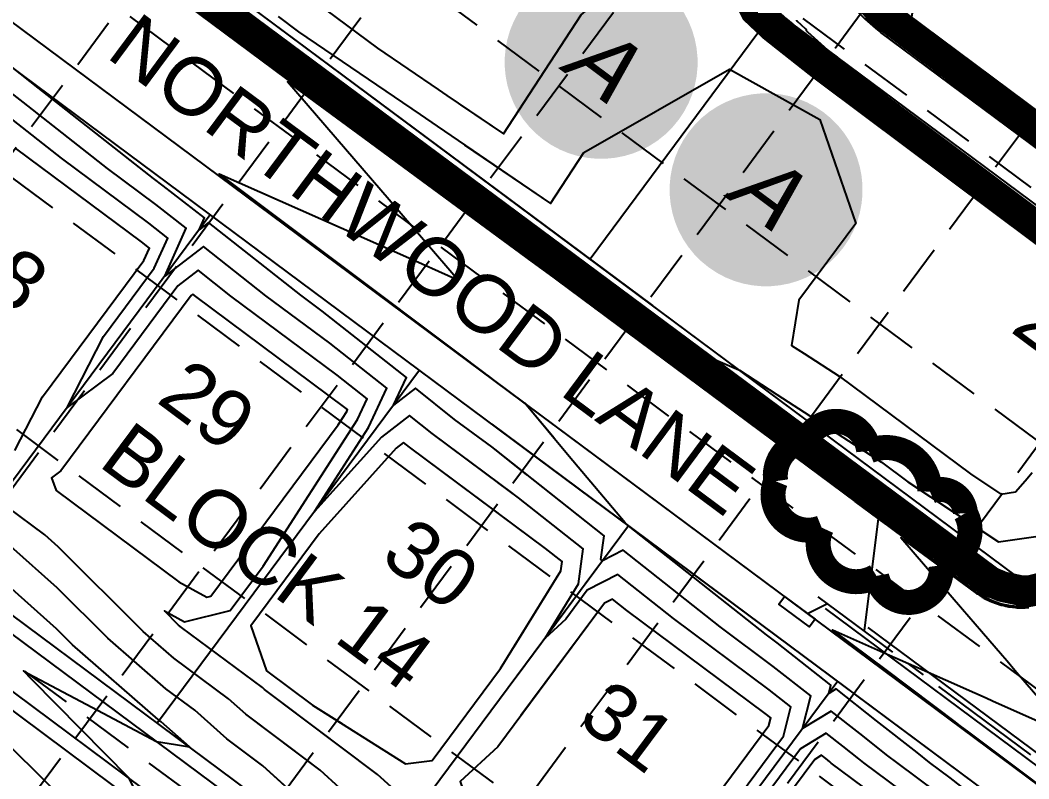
# Model space of a CAD drawing. Header units: feet. Extents: x 2260 to 6199, y 3666 to 7344.
# Drawn here: x 4026.3 to 4290.3, y 5239.5 to 5438 of the extents above; entities that cross this region are included whole.
import ezdxf
from ezdxf.enums import TextEntityAlignment as Align

# ---------------------------------------------------------------- set-up
doc = ezdxf.new("R2010")
doc.units = ezdxf.units.FT
doc.header["$LTSCALE"] = 40
doc.header["$MEASUREMENT"] = 0
doc.linetypes.add('CENTER2', pattern=[1.125, 0.75, -0.125, 0.125, -0.125])
doc.linetypes.add('HIDDEN', pattern=[0.375, 0.25, -0.125])
for name, color, linetype in [('ALTURA LOGO', 4, 'CONTINUOUS'), ('CL-STORM', 4, 'CENTER2'), ('EOP-PROP', 4, 'CONTINUOUS'), ('EROSION BLANKETS', 84, 'CONTINUOUS'), ('FLOW-ARROWS', 253, 'CONTINUOUS'), ('GRID', 254, 'HIDDEN'), ('INLET', 3, 'CONTINUOUS'), ('INLET PROTECTION', 5, 'CONTINUOUS'), ('LOT-NOS', 4, 'CONTINUOUS'), ('lots-line', 4, 'CONTINUOUS'), ('PC', 43, 'CONTINUOUS'), ('ST-ROW', 2, 'CONTINUOUS'), ('STORM', 3, 'CONTINUOUS'), ('STREET-NAME', 3, 'CONTINUOUS')]:
    doc.layers.add(name, color=color, linetype=linetype)
doc.styles.add('altura', font='ARIAL.TTF', dxfattribs={"oblique": 15})
doc.styles.get("Standard").update_dxf_attribs({"font": 'ARIAL.TTF'})

msp = doc.modelspace()

# ---------------------------------------------------------------- hatches: boundary and pattern name
at = {"layer": 'ALTURA LOGO'}
h = msp.add_hatch(color=42, dxfattribs=at)
edge = h.paths.add_edge_path()
edge.add_ellipse((4178.39, 5426.94), major_axis=(15.08, 20.26), ratio=1, start_angle=-89.9995, end_angle=90.0005)
edge.add_ellipse((4178.39, 5426.94), major_axis=(15.08, 20.26), ratio=1, start_angle=89.9999, end_angle=269.9999)
h.paths.add_polyline_path([(4153.92, 5432.18), (4190.1, 5405.25), (4203.48, 5423.21), (4167.29, 5450.15)], flags=24)
h = msp.add_hatch(color=42, dxfattribs=at)
edge = h.paths.add_edge_path()
edge.add_ellipse((4221.56, 5393.58), major_axis=(15.08, 20.26), ratio=1, start_angle=-89.9995, end_angle=90.0005)
edge.add_ellipse((4221.56, 5393.58), major_axis=(15.08, 20.26), ratio=1, start_angle=89.9999, end_angle=269.9999)
h.paths.add_polyline_path([(4197.1, 5398.83), (4233.28, 5371.89), (4246.65, 5389.86), (4210.47, 5416.79)], flags=24)

# ---------------------------------------------------------------- linework, layer by layer
at = {"layer": 'CL-STORM', "color": 7}
for p, q in [((4250.91, 5307.57), (4247.23, 5278.16)), ((4232.4, 5282.71), (4237.6, 5285.32)), ((4471.43, 5111.52), (4235.19, 5287.11))]:
    msp.add_line(p, q, dxfattribs=at)
at = {"layer": 'EOP-PROP', "color": 7}
for p, q in [((4167.71, 5330.79), (3536.59, 5799.91)), ((4090.98, 5227.72), (3459.93, 5696.78)), ((4083.81, 5218.09), (3452.77, 5687.15)), ((4521.14, 5068.09), (3972.3, 5476.04)), ((4276.54, 5288.53), (4055.33, 5452.95)), ((4186.22, 5355.66), (4055.33, 5452.95)), ((4322.67, 5366.99), (4228.56, 5436.95)), ((4240.26, 5428.25), (4228.56, 5436.95)), ((4322.67, 5366.99), (4228.56, 5436.95)), ((4329.83, 5376.62), (4251.63, 5434.75)), ((4329.83, 5376.62), (4251.63, 5434.75)), ((4276.54, 5288.53), (4144.5, 5386.67)), ((4444.48, 4964.96), (3895.57, 5372.96)), ((4437.32, 4955.33), (3888.41, 5363.34)), ((4521.14, 5068.09), (4148.62, 5344.98))]:
    msp.add_line(p, q, dxfattribs=at)
for centre, radius, start, end in [((4277.88, 5470.07), 44, 158.7275, 233.3765), ((4277.88, 5470.07), 44, 158.7275, 233.3765), ((4246.46, 5461.02), 30, 158.7275, 233.3765), ((4246.46, 5461.02), 30, 158.7275, 233.3765), ((4246.46, 5461.02), 30, 158.7275, 233.3765), ((4288.47, 5304.58), 20, 233.3765, 323.3765), ((4288.47, 5304.58), 20, 233.3765, 323.3765)]:
    msp.add_arc(centre, radius, start, end, dxfattribs=at)
at = {"layer": 'EROSION BLANKETS', "const_width": 8}
for points in [[(4343.27, 5381.18), (4339.66, 5377.25), (4337.42, 5377.51), (4334.45, 5378.67), (4330.47, 5381.28), (4251.52, 5440.1), (4243.74, 5449.34), (4239.65, 5459.33), (4237.97, 5467.87), (4239.03, 5476.82), (4244.63, 5494.24), (4286.28, 5600.82), (4299.07, 5614.76), (4309.71, 5620.14), (4321.45, 5622.65), (4329.78, 5621.28), (4375.17, 5607.93), (4420.02, 5598.37), (4465.56, 5590.67), (4488.36, 5587.43), (4495.92, 5583.7)], [(4256.28, 5581.88), (4213.49, 5470.78), (4211.75, 5462.85), (4212.1, 5456.88), (4214.86, 5448.15), (4218.74, 5440.51), (4223.42, 5436.09), (4236.26, 5425.95), (4321.49, 5362.21), (4333.84, 5351.3)], [(4060.17, 5454.47), (4280.3, 5291.03), (4283.41, 5289.74), (4288.25, 5288.7), (4290.52, 5288.68), (4294.11, 5289.58), (4296.07, 5290.67)]]:
    msp.add_lwpolyline(points, dxfattribs=at)
at = {"layer": 'FLOW-ARROWS', "color": 7}
for points in [[(4164.18, 5423.74, 0, 1.67, 0), (4166.57, 5428.14, 0, 0, 0), (4171.23, 5436.71, 0, 0, 0)], [(4164.18, 5423.74, 0, 1.67, 0), (4166.57, 5428.14, 0, 0, 0), (4171.23, 5436.71, 0, 0, 0)], [(4164.18, 5423.74, 0, 1.67, 0), (4166.57, 5428.14, 0, 0, 0), (4171.23, 5436.71, 0, 0, 0)], [(4230.3, 5391.75, 0, 1.67, 0), (4231.74, 5396.54, 0, 0, 0), (4234.96, 5407.23, 0, 0, 0)], [(4230.3, 5391.75, 0, 1.67, 0), (4231.74, 5396.54, 0, 0, 0), (4234.96, 5407.23, 0, 0, 0)], [(4047.98, 5348.39, 0, 1.67, 0), (4045, 5344.38, 0, 0, 0), (4039.15, 5336.52, 0, 0, 0)], [(4047.98, 5348.39, 0, 1.67, 0), (4045, 5344.38, 0, 0, 0), (4039.15, 5336.52, 0, 0, 0)], [(4102.72, 5307.7, 0, 1.67, 0), (4099.73, 5303.69, 0, 0, 0), (4093.88, 5295.84, 0, 0, 0)], [(4102.72, 5307.7, 0, 1.67, 0), (4099.73, 5303.69, 0, 0, 0), (4093.88, 5295.84, 0, 0, 0)], [(4076.77, 5272.3, 0, 1.67, 0), (4073.78, 5268.29, 0, 0, 0), (4067.94, 5260.43, 0, 0, 0)], [(4076.77, 5272.3, 0, 1.67, 0), (4073.78, 5268.29, 0, 0, 0), (4067.94, 5260.43, 0, 0, 0)], [(4157.45, 5267.02, 0, 1.67, 0), (4154.47, 5263.01, 0, 0, 0), (4148.62, 5255.15, 0, 0, 0)]]:
    msp.add_lwpolyline(points, format="xyseb", dxfattribs=at)
at = {"layer": 'GRID', "linetype": 'HIDDEN', "ltscale": 1.35}
for p, q in [((2897.23, 6427.28), (5499.66, 4498.11)), ((2866.11, 6385.31), (5468.54, 4456.14)), ((4736.81, 6364.42), (3647.62, 4895.12)), ((2834.99, 6343.33), (5437.43, 4414.16)), ((4778.78, 6333.31), (3689.59, 4864.01)), ((4820.76, 6302.19), (3731.57, 4832.89)), ((2803.88, 6301.36), (5406.31, 4372.19)), ((4862.73, 6271.08), (3773.54, 4801.78)), ((2772.76, 6259.38), (5375.2, 4330.21)), ((4904.7, 6239.96), (3815.52, 4770.66)), ((2742.34, 6220.32), (5344.78, 4291.15)), ((4946.68, 6208.84), (3857.49, 4739.54))]:
    msp.add_line(p, q, dxfattribs=at)
at = {"layer": 'INLET', "color": 7}
for points in [[(4254.41, 5308.09), (4252.91, 5306.08), (4244.89, 5312.05), (4246.39, 5314.06)], [(4254.41, 5308.09), (4252.91, 5306.08), (4244.89, 5312.05), (4246.39, 5314.06)], [(4254.41, 5308.09), (4252.91, 5306.08), (4244.89, 5312.05), (4246.39, 5314.06)], [(4234.42, 5281.2), (4232.93, 5279.2), (4224.91, 5285.17), (4226.4, 5287.17)], [(4234.42, 5281.2), (4232.93, 5279.2), (4224.91, 5285.17), (4226.4, 5287.17)], [(4234.42, 5281.2), (4232.93, 5279.2), (4224.91, 5285.17), (4226.4, 5287.17)]]:
    msp.add_lwpolyline(points, close=True, dxfattribs=at)
at = {"layer": 'INLET PROTECTION', "color": 170, "ltscale": 100, "const_width": 6.54}
msp.add_lwpolyline([(4248.43, 5325.21, 0.520567), (4248.43, 5325.21, 0.765195), (4232.12, 5328.04, 0.417879), (4224.07, 5317.33, 0.6649), (4236.11, 5305.19, 0.744833), (4250.47, 5292.55, 0.975642), (4267.32, 5295.33, 0.520567), (4273.74, 5308.97, 0.520567), (4264.44, 5314.63, 0.540264), (4248.43, 5325.21)], format="xyb", close=True, dxfattribs=at)
at = {"layer": 'lots-line', "color": 7}
for p, q in [((4093.36, 5230.93), (3453.89, 5706.25)), ((4081.42, 5214.88), (3441.96, 5690.2)), ((4332.48, 5354.72), (4205.37, 5449.2)), ((4237.87, 5425.05), (4205.37, 5449.2)), ((4332.48, 5354.72), (4205.37, 5449.2)), ((4221.42, 5437.27), (4175.49, 5375.47)), ((4221.42, 5437.27), (4175.49, 5375.47)), ((4221.42, 5437.27), (4175.49, 5375.47)), ((4339.41, 5374.49), (4254.02, 5437.96)), ((4266.54, 5428.65), (4254.02, 5437.96)), ((4339.41, 5374.49), (4254.02, 5437.96)), ((4076.1, 5387.05), (4007.5, 5294.75)), ((4076.1, 5387.05), (4007.5, 5294.75)), ((4451.68, 4964.59), (3897.96, 5376.17)), ((4439.75, 4948.54), (3886.02, 5360.13)), ((4130.84, 5346.36), (4062.24, 5254.06)), ((4130.84, 5346.36), (4062.24, 5254.06)), ((4185.57, 5305.68), (4116.97, 5213.38)), ((4185.57, 5305.68), (4156.38, 5266.4)), ((4240.31, 5264.99), (4171.71, 5172.69)), ((4240.31, 5264.99), (4171.71, 5172.69))]:
    msp.add_line(p, q, dxfattribs=at)
at = {"layer": 'PC', "color": 43, "flags": 128}
for points, elevation in [([(4141.62, 5415.81), (4152.82, 5408.18), (4173.18, 5439.4), (4192.35, 5455.64), (4188.64, 5461.64), (4190.28, 5468.54), (4190.38, 5468.99), (4190.5, 5469.45), (4190.64, 5469.91), (4205.1, 5474.88), (4205.27, 5475.55), (4205.46, 5476.22), (4205.68, 5476.89), (4205.93, 5477.55), (4206.19, 5478.22), (4206.52, 5478.83), (4211.96, 5490.16), (4212.31, 5490.88), (4218.79, 5503.85), (4223.29, 5516.44), (4234.32, 5537.23), (4231.76, 5545.2), (4250.8, 5570.2)], 550), ([(4093.12, 5450.53), (4119.86, 5430.66), (4135.77, 5419.81), (4137.99, 5418.29), (4152.82, 5408.18), (4173.18, 5439.4)], 550), ([(4093.12, 5450.53), (4119.86, 5430.66), (4135.77, 5419.81), (4137.99, 5418.29), (4152.82, 5408.18), (4173.18, 5439.4)], 550), ([(4248.68, 5438.07), (4249.08, 5437.89), (4249.45, 5437.74), (4249.56, 5437.7), (4249.68, 5437.65), (4250.04, 5437.51), (4250.38, 5437.37), (4250.52, 5437.32), (4250.68, 5437.27), (4251.01, 5437.15), (4251.3, 5437.04), (4251.49, 5436.98), (4251.69, 5436.91), (4251.97, 5436.81), (4252.19, 5436.74), (4252.45, 5436.66), (4252.7, 5436.58), (4252.93, 5436.5), (4252.94, 5436.5), (4257.28, 5434.93), (4258.89, 5434.34), (4260.37, 5443.05)], 549), ([(4248.68, 5438.07), (4249.08, 5437.89), (4249.45, 5437.74), (4249.56, 5437.7), (4249.68, 5437.65), (4250.04, 5437.51), (4250.38, 5437.37), (4250.52, 5437.32), (4250.68, 5437.27), (4251.01, 5437.15), (4251.3, 5437.04), (4251.49, 5436.98), (4251.69, 5436.91), (4251.97, 5436.81), (4252.19, 5436.74), (4252.45, 5436.66), (4252.7, 5436.58), (4252.93, 5436.5), (4252.94, 5436.5), (4257.28, 5434.93), (4258.89, 5434.34), (4260.37, 5443.05)], 549), ([(4248.68, 5438.07), (4249.08, 5437.89), (4249.45, 5437.74), (4249.56, 5437.7), (4249.68, 5437.65), (4250.04, 5437.51), (4250.38, 5437.37), (4250.52, 5437.32), (4250.68, 5437.27), (4251.01, 5437.15), (4251.3, 5437.04), (4251.49, 5436.98), (4251.69, 5436.91), (4251.97, 5436.81), (4252.19, 5436.74), (4252.45, 5436.66), (4252.7, 5436.58), (4252.93, 5436.5), (4252.94, 5436.5), (4257.28, 5434.93), (4258.89, 5434.34), (4260.37, 5443.05)], 549), ([(4093.87, 5438.9), (4099.2, 5434.94), (4131, 5413.24), (4135.45, 5410.21), (4165.11, 5389.97), (4173.83, 5403.34), (4212.03, 5425.12), (4235.64, 5411.98), (4245.08, 5384.73), (4230.17, 5364.67), (4228.25, 5352.86), (4231.57, 5350.71), (4240.71, 5344.79), (4275.1, 5319.23), (4283.01, 5313.98), (4286.87, 5314.55), (4289.33, 5317.46), (4291.17, 5319.63)], 549), ([(4093.87, 5438.9), (4099.2, 5434.94), (4131, 5413.24), (4135.45, 5410.21), (4165.11, 5389.97), (4173.83, 5403.34), (4212.03, 5425.12), (4230.34, 5414.93)], 549), ([(4312.07, 5365.54), (4288.03, 5383.41), (4269.27, 5399.34), (4246.95, 5418.3), (4245.92, 5419.67), (4243.17, 5423.37), (4240.38, 5426.84), (4237.74, 5430.12), (4232.47, 5434.79), (4232.44, 5434.83), (4232.42, 5434.86), (4232.39, 5434.89), (4232.36, 5434.93), (4232.34, 5434.96), (4232.31, 5435), (4232.29, 5435.04), (4232.26, 5435.08), (4232.24, 5435.12), (4232.21, 5435.16), (4232.18, 5435.2), (4232.16, 5435.24), (4232.13, 5435.28), (4232.11, 5435.33), (4232.1, 5435.34), (4231.95, 5435.62), (4229.7, 5437.71), (4229.64, 5437.85), (4229.57, 5437.99)], 549), ([(4239.77, 5427.6), (4237.74, 5430.12), (4232.47, 5434.79), (4232.44, 5434.83), (4232.42, 5434.86), (4232.39, 5434.89), (4232.36, 5434.93), (4232.34, 5434.96), (4232.31, 5435), (4232.29, 5435.04), (4232.26, 5435.08), (4232.24, 5435.12), (4232.21, 5435.16), (4232.18, 5435.2), (4232.16, 5435.24), (4232.13, 5435.28), (4232.11, 5435.33), (4232.1, 5435.34), (4231.95, 5435.62), (4229.7, 5437.71), (4229.64, 5437.85), (4229.57, 5437.99)], 549), ([(4312.07, 5365.54), (4288.03, 5383.41), (4269.27, 5399.34), (4246.95, 5418.3), (4245.92, 5419.67), (4243.17, 5423.37), (4240.38, 5426.84), (4237.74, 5430.12), (4232.47, 5434.79), (4232.44, 5434.83), (4232.42, 5434.86), (4232.39, 5434.89), (4232.36, 5434.93), (4232.34, 5434.96), (4232.31, 5435), (4232.29, 5435.04), (4232.26, 5435.08), (4232.24, 5435.12), (4232.21, 5435.16), (4232.18, 5435.2), (4232.16, 5435.24), (4232.13, 5435.28), (4232.11, 5435.33), (4232.1, 5435.34), (4231.95, 5435.62), (4229.7, 5437.71), (4229.64, 5437.85), (4229.57, 5437.99)], 549), ([(4271.54, 5231.97), (4255.76, 5243.71), (4253.47, 5245.5), (4246.06, 5251.33), (4238.6, 5257.19), (4231.11, 5252.62), (4233.28, 5261.14), (4223.44, 5268.88), (4209.52, 5279.23), (4184.16, 5299.26), (4178.74, 5296.48), (4178.35, 5296.81), (4179.14, 5303.03), (4149.75, 5326.28), (4140.05, 5333.49), (4129.8, 5341.64), (4124.03, 5337.21), (4127.43, 5344.5), (4105.35, 5361.85), (4099.79, 5365.99), (4075.66, 5385.03), (4073.19, 5383.13), (4074.55, 5386.2), (4063.76, 5394.65), (4061.23, 5396.53), (4031, 5420.28), (4024.3, 5425.55)], 549), ([(4158.94, 5319.01), (4149.75, 5326.28), (4140.05, 5333.49), (4129.8, 5341.64), (4124.03, 5337.21), (4127.43, 5344.5), (4105.35, 5361.85), (4099.79, 5365.99), (4075.66, 5385.03), (4073.19, 5383.13), (4074.55, 5386.2), (4063.76, 5394.65), (4061.23, 5396.53), (4031, 5420.28), (4024.3, 5425.55)], 549), ([(4142.66, 5405.29), (4165.11, 5389.97), (4173.83, 5403.34), (4212.03, 5425.12), (4235.64, 5411.98), (4245.08, 5384.73), (4230.17, 5364.67), (4228.25, 5352.86), (4231.57, 5350.71), (4240.71, 5344.79), (4275.1, 5319.23), (4283.01, 5313.98), (4286.87, 5314.55), (4289.33, 5317.46), (4291.17, 5319.63)], 549), ([(4215.09, 5235.81), (4226.11, 5250.63), (4228.05, 5258.29), (4222.4, 5262.73), (4197.33, 5281.37), (4182.76, 5292.88), (4174.77, 5288.79), (4169.18, 5281.26), (4163.7, 5276.25), (4172.49, 5290.48), (4173.66, 5299.66), (4156.77, 5313.02), (4134.13, 5329.85), (4128.24, 5334.54), (4120.86, 5328.86), (4103.35, 5309.37), (4117.49, 5331.36), (4122.3, 5341.69), (4107.34, 5353.45), (4090.63, 5365.87), (4074.28, 5378.77), (4064.17, 5370.99), (4069.75, 5383.57), (4061.88, 5389.74), (4049.19, 5399.17), (4027.13, 5416.51), (4022.09, 5420.46)], 550), ([(4155.3, 5314.12), (4134.13, 5329.85), (4128.24, 5334.54), (4120.86, 5328.86), (4103.35, 5309.37), (4117.49, 5331.36), (4122.3, 5341.69), (4107.34, 5353.45), (4090.63, 5365.87), (4074.28, 5378.77), (4064.17, 5370.99), (4069.75, 5383.57), (4061.88, 5389.74), (4049.19, 5399.17), (4027.13, 5416.51), (4022.09, 5420.46)], 550), ([(4290.03, 5223.86), (4269.76, 5239.73), (4264.34, 5243.76), (4261.08, 5246.32), (4250.5, 5254.63), (4239.87, 5262.99), (4237.95, 5261.81), (4238.5, 5264), (4224.48, 5275.03), (4221.71, 5277.09), (4185.57, 5305.65), (4185.54, 5305.63), (4184.82, 5306.24), (4184.65, 5306.44), (4170.06, 5323.82), (4158.38, 5337.73), (4150.18, 5343.88), (4141.99, 5350.04), (4110.2, 5373.91), (4078.42, 5397.78), (4099.7, 5388.33), (4115.66, 5381.25), (4126.46, 5376.45), (4140.87, 5370.05), (4122.88, 5390.97), (4111.5, 5404.21), (4096.32, 5421.86), (4117.66, 5406.16), (4128.34, 5398.31), (4160.36, 5374.75), (4168.62, 5368.68), (4176.87, 5362.61), (4193.83, 5355.32), (4214.41, 5346.47), (4214.64, 5346.37), (4224.39, 5340.05), (4251.81, 5322.29), (4258.66, 5317.2), (4282.42, 5301.45), (4293.99, 5303.16)], 548), ([(4166.06, 5328.58), (4158.38, 5337.73), (4150.18, 5343.88), (4141.99, 5350.04), (4110.2, 5373.91), (4078.42, 5397.78), (4099.7, 5388.33), (4115.66, 5381.25), (4126.46, 5376.45), (4140.87, 5370.05), (4122.88, 5390.97), (4111.5, 5404.21), (4096.32, 5421.86), (4117.66, 5406.16), (4128.34, 5398.31), (4160.36, 5374.75), (4168.62, 5368.68), (4176.87, 5362.61), (4187.87, 5357.88)], 548), ([(4123.39, 5237.33), (4119.82, 5240.59), (4090.31, 5262.83), (4089.72, 5263.35), (4068.53, 5279.06), (4067.81, 5279.69), (4064.11, 5283.37), (4069.31, 5280.51), (4081.33, 5283.48), (4089.97, 5295.1), (4114.65, 5333.48), (4117.17, 5338.88), (4109.33, 5345.04), (4081.47, 5365.75), (4072.91, 5372.51), (4067.61, 5368.44), (4050.57, 5345.51), (4038.61, 5336.6), (4048.18, 5355.19), (4061.44, 5373.03), (4064.95, 5380.95), (4059.99, 5384.83), (4037.14, 5401.82), (4023.25, 5412.73)], 551), ([(4107.48, 5249.89), (4090.31, 5262.83), (4089.72, 5263.35), (4068.53, 5279.06), (4067.81, 5279.69), (4064.11, 5283.37), (4069.31, 5280.51), (4081.33, 5283.48), (4089.97, 5295.1), (4114.65, 5333.48), (4117.17, 5338.88), (4109.33, 5345.04), (4081.47, 5365.75), (4072.91, 5372.51), (4067.61, 5368.44), (4050.57, 5345.51), (4038.61, 5336.6), (4048.18, 5355.19), (4061.44, 5373.03), (4064.95, 5380.95), (4059.99, 5384.83), (4037.14, 5401.82), (4023.25, 5412.73)], 551), ([(4024.97, 5325.37), (4032.19, 5339.39), (4058.7, 5375.06), (4060.15, 5378.32), (4058.11, 5379.92), (4025.09, 5404.46)], 552), ([(4024.97, 5325.37), (4032.19, 5339.39), (4058.7, 5375.06), (4060.15, 5378.32), (4058.11, 5379.92), (4025.09, 5404.46)], 552), ([(4144.53, 5386.4), (4160.36, 5374.75), (4168.62, 5368.68), (4176.87, 5362.61), (4193.83, 5355.32), (4214.41, 5346.47), (4214.64, 5346.37), (4224.39, 5340.05), (4251.81, 5322.29), (4258.66, 5317.2), (4282.42, 5301.45), (4293.99, 5303.16)], 548), ([(4071.53, 5366.25), (4071.05, 5365.88), (4036.96, 5320.02), (4034.57, 5318.24), (4035.74, 5314.87), (4067.85, 5291.01), (4075.15, 5286.99), (4076.24, 5287.26), (4109.56, 5332.1), (4111.81, 5335.59), (4112.04, 5336.08), (4111.32, 5336.64), (4072.31, 5365.64), (4071.53, 5366.25)], 552), ([(4071.53, 5366.25), (4071.05, 5365.88), (4036.96, 5320.02), (4034.57, 5318.24), (4035.74, 5314.87), (4067.85, 5291.01), (4075.15, 5286.99), (4076.24, 5287.26), (4109.56, 5332.1), (4111.81, 5335.59), (4112.04, 5336.08), (4111.32, 5336.64), (4072.31, 5365.64), (4071.53, 5366.25)], 552), ([(4290.03, 5223.86), (4269.76, 5239.73), (4264.34, 5243.76), (4261.08, 5246.32), (4250.5, 5254.63), (4239.87, 5262.99), (4237.95, 5261.81), (4238.5, 5264), (4224.48, 5275.03), (4221.71, 5277.09), (4185.57, 5305.65), (4185.54, 5305.63), (4184.82, 5306.24), (4184.65, 5306.44), (4170.06, 5323.82), (4158.38, 5337.73), (4150.18, 5343.88), (4148.61, 5345.06)], 548), ([(4126.68, 5327.43), (4124.76, 5325.96), (4104.62, 5303.55), (4086.73, 5279.47), (4090.84, 5267.69), (4102.87, 5258.75), (4127.16, 5243.34), (4134.16, 5244.21), (4152.05, 5268.29), (4167.87, 5293.91), (4168.18, 5296.29), (4163.8, 5299.76), (4128.2, 5326.21), (4126.68, 5327.43)], 551), ([(4126.68, 5327.43), (4124.76, 5325.96), (4104.62, 5303.55), (4086.73, 5279.47), (4090.84, 5267.69), (4102.87, 5258.75), (4110.48, 5253.92)], 551), ([(4151.44, 5308.94), (4128.2, 5326.21), (4126.68, 5327.43)], 551), ([(4271.54, 5231.97), (4255.76, 5243.71), (4253.47, 5245.5), (4246.06, 5251.33), (4238.6, 5257.19), (4231.11, 5252.62), (4233.28, 5261.14), (4223.44, 5268.88), (4209.52, 5279.23), (4184.16, 5299.26), (4178.74, 5296.48), (4178.35, 5296.81), (4179.14, 5303.03), (4150.53, 5325.67)], 549), ([(4120.31, 5227.63), (4104.83, 5241.72), (4085.39, 5256.38), (4080.89, 5260.37), (4066.51, 5271.03), (4058.56, 5277.98), (4036.24, 5300.19), (4032.76, 5303.28), (4013.02, 5317.92)], 552), ([(4102.63, 5243.38), (4085.39, 5256.38), (4080.89, 5260.37), (4066.51, 5271.03), (4058.56, 5277.98), (4036.24, 5300.19), (4032.76, 5303.28), (4013.02, 5317.92)], 552), ([(4215.09, 5235.81), (4226.11, 5250.63), (4228.05, 5258.29), (4222.4, 5262.73), (4197.33, 5281.37), (4182.76, 5292.88), (4174.77, 5288.79), (4169.18, 5281.26), (4163.7, 5276.25), (4172.49, 5290.48), (4173.66, 5299.66), (4156.77, 5313.02), (4151.38, 5317.03)], 550), ([(4155.62, 5274.07), (4167.87, 5293.91), (4168.18, 5296.29), (4163.8, 5299.76), (4152.24, 5308.35)], 551), ([(4298.65, 5233.62), (4289.97, 5240.14), (4274.66, 5251.64), (4272.37, 5253.36), (4270.72, 5254.6), (4266.44, 5257.82), (4258.27, 5263.95), (4253.32, 5267.67), (4238.94, 5278.47), (4253.87, 5271.84), (4261.59, 5268.41), (4268.49, 5265.35), (4276.17, 5261.94), (4279.15, 5260.62), (4280.79, 5259.89), (4301.39, 5250.74), (4289.4, 5264.68), (4286.69, 5267.83), (4284.64, 5270.22), (4283.4, 5271.66), (4277.92, 5278.03), (4272.99, 5283.76), (4256.83, 5302.55), (4276.31, 5288.22), (4276.39, 5288.16), (4276.65, 5287.97), (4276.86, 5287.84), (4277.5, 5287.4), (4278.16, 5287), (4278.37, 5286.88), (4278.58, 5286.76), (4279.27, 5286.39), (4279.48, 5286.29), (4280.19, 5285.96), (4280.91, 5285.66), (4281.13, 5285.57), (4281.35, 5285.48), (4282.09, 5285.22), (4282.83, 5285), (4283.06, 5284.93), (4283.3, 5284.87), (4284.05, 5284.68), (4284.29, 5284.64), (4285.05, 5284.49), (4285.29, 5284.45), (4286.06, 5284.34), (4286.84, 5284.27), (4287.07, 5284.25), (4287.31, 5284.23), (4288.09, 5284.2), (4288.33, 5284.2), (4289.11, 5284.21), (4289.35, 5284.22), (4290.13, 5284.26), (4290.37, 5284.29)], 547), ([(4298.65, 5233.62), (4289.97, 5240.14), (4274.66, 5251.64), (4272.37, 5253.36), (4270.72, 5254.6), (4266.44, 5257.82), (4258.27, 5263.95), (4253.32, 5267.67), (4238.94, 5278.47), (4253.87, 5271.84), (4261.59, 5268.41), (4268.49, 5265.35), (4276.17, 5261.94), (4279.15, 5260.62), (4280.79, 5259.89), (4301.39, 5250.74), (4289.4, 5264.68), (4286.69, 5267.83), (4284.64, 5270.22), (4283.4, 5271.66), (4277.92, 5278.03), (4272.99, 5283.76), (4256.83, 5302.55), (4276.31, 5288.22), (4276.39, 5288.16), (4276.65, 5287.97), (4276.86, 5287.84), (4277.5, 5287.4), (4278.16, 5287), (4278.37, 5286.88), (4278.58, 5286.76), (4279.27, 5286.39), (4279.48, 5286.29), (4280.19, 5285.96), (4280.91, 5285.66), (4281.13, 5285.57), (4281.35, 5285.48), (4282.09, 5285.22), (4282.83, 5285), (4283.06, 5284.93), (4283.3, 5284.87), (4284.05, 5284.68), (4284.29, 5284.64), (4285.05, 5284.49), (4285.29, 5284.45), (4286.06, 5284.34), (4286.84, 5284.27), (4287.07, 5284.25), (4287.31, 5284.23), (4288.09, 5284.2), (4288.33, 5284.2), (4289.11, 5284.21), (4289.35, 5284.22), (4290.13, 5284.26), (4290.37, 5284.29)], 547), ([(4117.23, 5217.93), (4089.83, 5242.86), (4080.46, 5249.92), (4072.06, 5257.38), (4064.48, 5263), (4049.31, 5276.26), (4036.04, 5289.46), (4023.87, 5300.28)], 553), ([(4097.24, 5236.12), (4089.83, 5242.86), (4080.46, 5249.92), (4072.06, 5257.38), (4064.48, 5263), (4049.31, 5276.26), (4036.04, 5289.46), (4023.87, 5300.28)], 553), ([(4057.08, 5235.08), (4054.85, 5239.62), (4029.49, 5265.32), (4027.17, 5267.67), (4028.45, 5266.99), (4030.09, 5266.13), (4048.03, 5256.64), (4062.01, 5249.25), (4067, 5248.42), (4070.65, 5247.81), (4063.23, 5254.4), (4062.46, 5254.97), (4040.06, 5274.55), (4035.84, 5278.74), (4014.98, 5297.28)], 554), ([(4079.01, 5211.64), (4064.36, 5226.16), (4063.07, 5227.12), (4058.72, 5231.76), (4057.08, 5235.08), (4054.85, 5239.62), (4029.49, 5265.32), (4027.17, 5267.67), (4028.45, 5266.99), (4030.09, 5266.13), (4048.03, 5256.64), (4062.01, 5249.25), (4067, 5248.42), (4070.65, 5247.81), (4063.23, 5254.4), (4062.46, 5254.97), (4040.06, 5274.55), (4035.84, 5278.74), (4014.98, 5297.28)], 554), ([(4151.32, 5247.81), (4141.46, 5238.79), (4145.57, 5227.01), (4157.61, 5218.06), (4180.88, 5202.84), (4188.89, 5203.53), (4192.95, 5213.93), (4222.32, 5253.44), (4222.82, 5255.43), (4221.36, 5256.58), (4185.13, 5283.51), (4181.36, 5286.49), (4179.29, 5285.43), (4151.32, 5247.81)], 551), ([(4161.4, 5215.58), (4180.88, 5202.84), (4188.89, 5203.53), (4192.95, 5213.93), (4222.32, 5253.44), (4222.82, 5255.43), (4221.36, 5256.58), (4185.13, 5283.51), (4181.36, 5286.49), (4179.29, 5285.43), (4157.41, 5256)], 551), ([(4273.32, 5224.22), (4247.18, 5243.65), (4245.87, 5244.68), (4241.61, 5248.03), (4237.32, 5251.39), (4230.6, 5247.29), (4219.59, 5232.47)], 550), ([(4273.32, 5224.22), (4247.18, 5243.65), (4245.87, 5244.68), (4241.61, 5248.03), (4237.32, 5251.39), (4230.6, 5247.29), (4219.59, 5232.47)], 550), ([(4017.49, 5193.87), (4028.7, 5210.46), (4041.14, 5230.68), (4023.42, 5248.21)], 555), ([(4017.49, 5193.87), (4028.7, 5210.46), (4041.14, 5230.68), (4023.42, 5248.21)], 555), ([(4204.94, 5205.02), (4196.2, 5198.1), (4200.31, 5186.32), (4212.35, 5177.38), (4236.67, 5162.07), (4242.98, 5163.33), (4264.03, 5191.65), (4276.99, 5212.81), (4277.22, 5214.8), (4275.11, 5216.46), (4238.6, 5243.59), (4238.26, 5243.86), (4237.16, 5244.73), (4236.05, 5245.6), (4234.31, 5244.53), (4204.94, 5205.02)], 551), ([(4204.94, 5205.02), (4196.2, 5198.1), (4200.31, 5186.32), (4212.35, 5177.38), (4236.67, 5162.07), (4242.98, 5163.33), (4264.03, 5191.65), (4276.99, 5212.81), (4277.22, 5214.8), (4275.11, 5216.46), (4238.6, 5243.59), (4238.26, 5243.86), (4237.16, 5244.73), (4236.05, 5245.6), (4234.31, 5244.53), (4204.94, 5205.02)], 551)]:
    msp.add_lwpolyline(points, dxfattribs=dict(at, elevation=elevation))
at = {"layer": 'ST-ROW', "color": 7}
for p, q in [((4162.03, 5323.17), (3522.49, 5798.55)), ((4520.29, 5056.88), (3966.63, 5468.42)), ((4290.63, 5289.89), (4052.57, 5466.84)), ((4191.89, 5363.28), (4052.57, 5466.84)), ((4290.63, 5289.89), (4143.24, 5399.44)), ((4520.29, 5056.88), (4149.88, 5332.21))]:
    msp.add_line(p, q, dxfattribs=at)
at = {"layer": 'STORM', "color": 7}
for p, q in [((4455.22, 5121.85), (4237.08, 5283.99)), ((4456.86, 5124.06), (4248.31, 5279.07))]:
    msp.add_line(p, q, dxfattribs=at)

# ---------------------------------------------------------------- texts
at = {"layer": 'ALTURA LOGO', "color": 164, "style": 'altura', "oblique": 15, "width": 1.035276}
for p in [(4173.46, 5420.72), (4216.64, 5387.36)]:
    msp.add_text('A', height=16.58, rotation=323.3354, dxfattribs=at).set_placement(p, align=Align.CENTER)
at = {"layer": 'LOT-NOS', "color": 7}
for s, p in [('28', (4021.25, 5373.59)), ('28', (4021.25, 5373.59)), ('28', (4299, 5355.73)), ('29', (4075.48, 5337.28)), ('29', (4075.48, 5337.28)), ('30', (4133.98, 5295.77)), ('30', (4133.98, 5295.77)), ('31', (4185.63, 5253.25)), ('31', (4185.63, 5253.25))]:
    msp.add_text(s, height=15, rotation=323.3354, dxfattribs=at).set_placement(p, align=Align.MIDDLE_CENTER)
msp.add_text('BLOCK 14', height=15, rotation=323.3354, dxfattribs=at).set_placement((4046.44, 5321.58))
msp.add_text('BLOCK 14', height=15, rotation=323.3354, dxfattribs=at).set_placement((4046.44, 5321.58))
at = {"layer": 'STREET-NAME', "color": 7}
msp.add_text('NORTHWOOD LANE', height=15, rotation=323.3765, dxfattribs=at).set_placement((4048.46, 5428.5))

doc.saveas('drawing.dxf')
